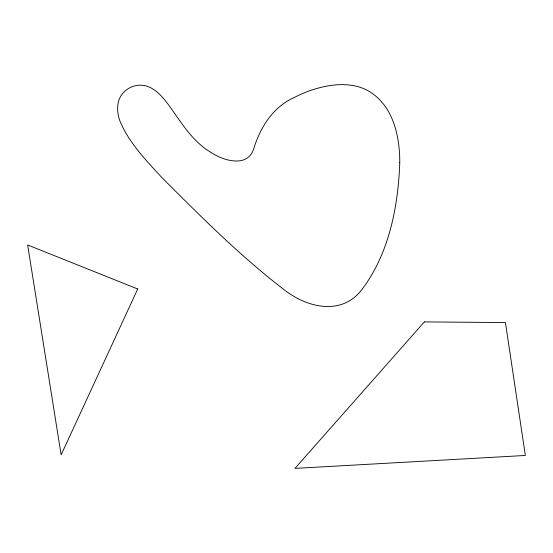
<?xml version="1.0" encoding="UTF-8"?>
<svg xmlns="http://www.w3.org/2000/svg" width="553" height="553" viewBox="0 0 553 553"><rect width="100%" height="100%" fill="white"/><g stroke="black" fill="none" stroke-linecap="round" stroke-linejoin="round"><path stroke-width="0.83" d="M399.771 162.748C398.146 206.684 389.153 253.129 362.339 288.998C341.754 316.869 305.678 307.475 282.604 288.548C239.311 255.14 200.532 216.209 161.891 177.624C146.213 160.363 129.16 143.158 120.063 121.314C116.531 112.072 116.199 100.425 123.291 92.731A21.443 18.788 -14.6 0 1 135.644 85.674C152.739 82.107 164.234 98.648 172.771 110.752C182.103 124.086 191.262 138.036 204.389 147.997A77.69 68.531 -5.8 0 0 212.241 153.229C224.242 160.861 247.053 167.483 253.44 149.621C260.076 127.681 272.906 106.757 294.763 97.259A114.837 104.579 4 0 1 310.129 90.588C325.136 85.445 341.63 82.521 357.279 86.455A45.125 40.196 1.7 0 1 370.24 92.019C393.542 106.902 399.86 136.909 399.771 162.748M137.711 288.984L61.141 454.856L27.65 244.958L137.711 288.984M424.358 321.901L294.956 468.391L525.35 455.465L505.428 322.572L424.358 321.901"/></g></svg>
